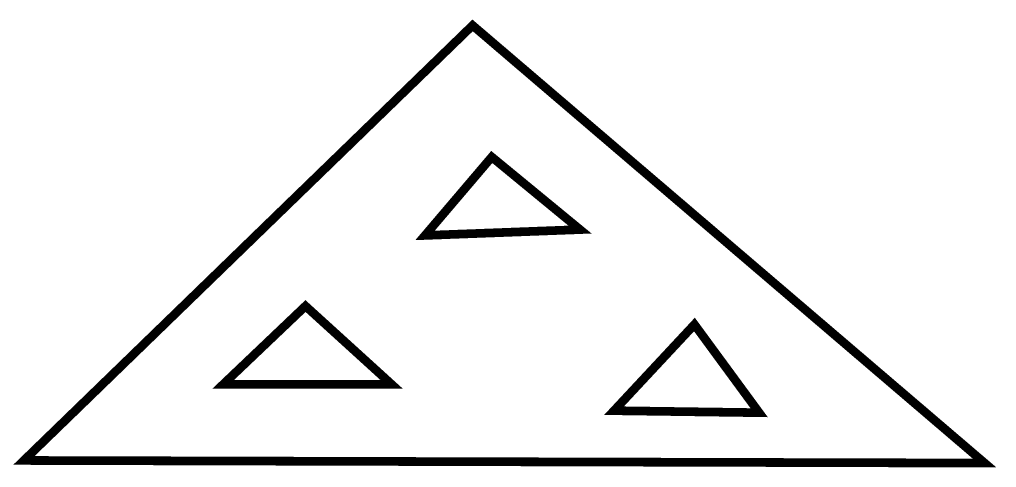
# Model space of a CAD drawing. Extents: x -0.1 to 11.1, y 0 to 5.1.
import ezdxf

# ---------------------------------------------------------------- set-up
doc = ezdxf.new("R2010")
doc.units = 0
doc.header["$MEASUREMENT"] = 0
doc.layers.get('0').update_dxf_attribs({"linetype": 'CONTINUOUS'})

msp = doc.modelspace()

# ---------------------------------------------------------------- linework, layer by layer
at = {"const_width": 0.1}
for points in [[(-0.099, 0.05), (5.051, 5.042), (10.928, 0.02), (-0.099, 0.05)], [(5.271, 3.532), (4.505, 2.632), (6.284, 2.699), (5.271, 3.532)]]:
    msp.add_lwpolyline(points, dxfattribs=at)
for points in [[(3.133, 1.822), (2.187, 0.922), (4.123, 0.922)], [(7.597, 1.61), (6.674, 0.621), (8.34, 0.598)]]:
    msp.add_lwpolyline(points, close=True, dxfattribs=at)

doc.saveas('drawing.dxf')
